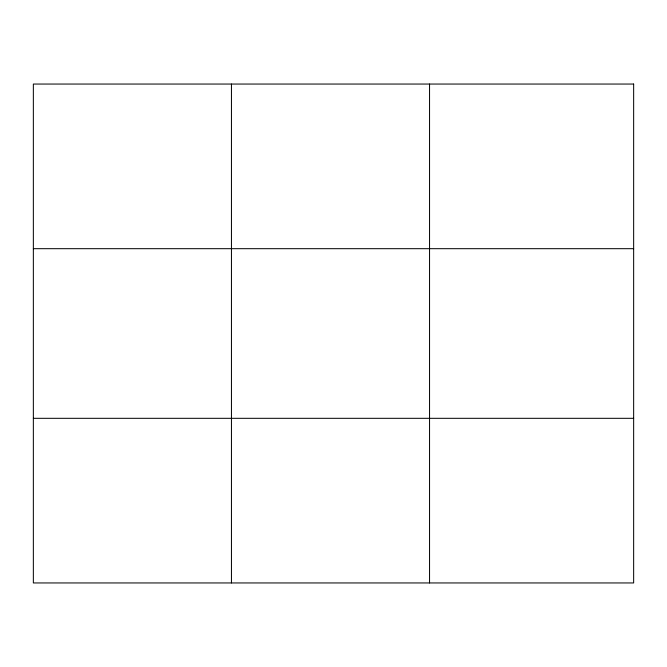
<?xml version="1.0" encoding="UTF-8"?>
<svg xmlns="http://www.w3.org/2000/svg" width="667" height="667" viewBox="0 0 667 667"><rect width="100%" height="100%" fill="white"/><g stroke="black" fill="none" stroke-linecap="round" stroke-linejoin="round"><path stroke-width="1" d="M231.449 84.05L231.449 582.95M429.548 84.05L429.548 582.95M33.35 248.683L633.65 248.683M33.35 418.317L633.65 418.317M633.65 84.05L633.65 582.95L33.35 582.95L33.35 84.05L633.65 84.05"/></g></svg>
